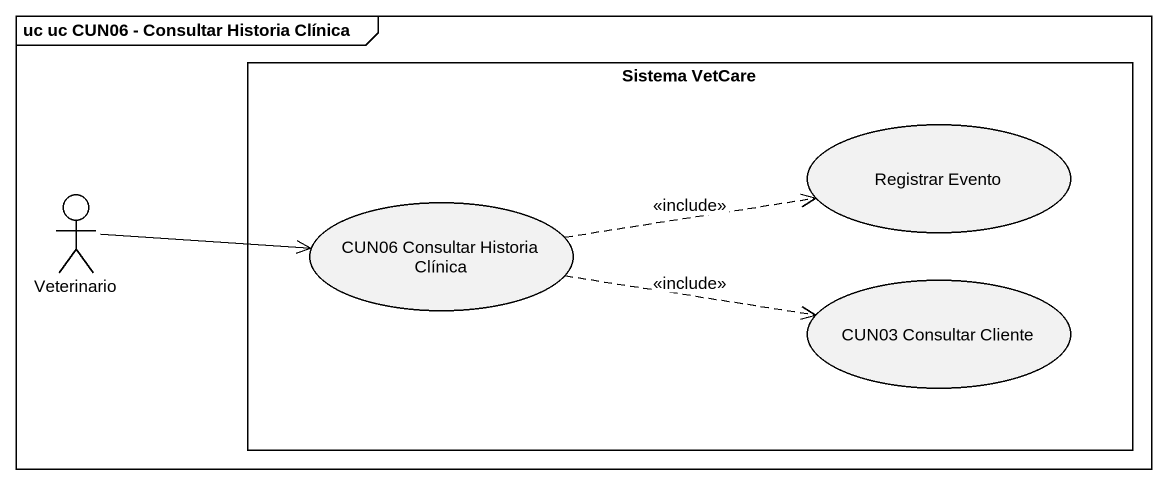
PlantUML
@startuml
mainframe uc uc CUN06 - Consultar Historia Clínica
rectangle "Sistema VetCare" as Sistema_VetCare {
  usecase "Registrar Evento" as Registrar_Evento
  usecase "CUN06 Consultar Historia Clínica" as CUN06_Consultar_Historia
  usecase "CUN03 Consultar Cliente" as CUN03_Consultar_Cliente
}
actor Veterinario
Veterinario -right-> CUN06_Consultar_Historia
CUN06_Consultar_Historia .right.> Registrar_Evento : <<include>>
CUN06_Consultar_Historia .right.> CUN03_Consultar_Cliente : <<include>>
@enduml
